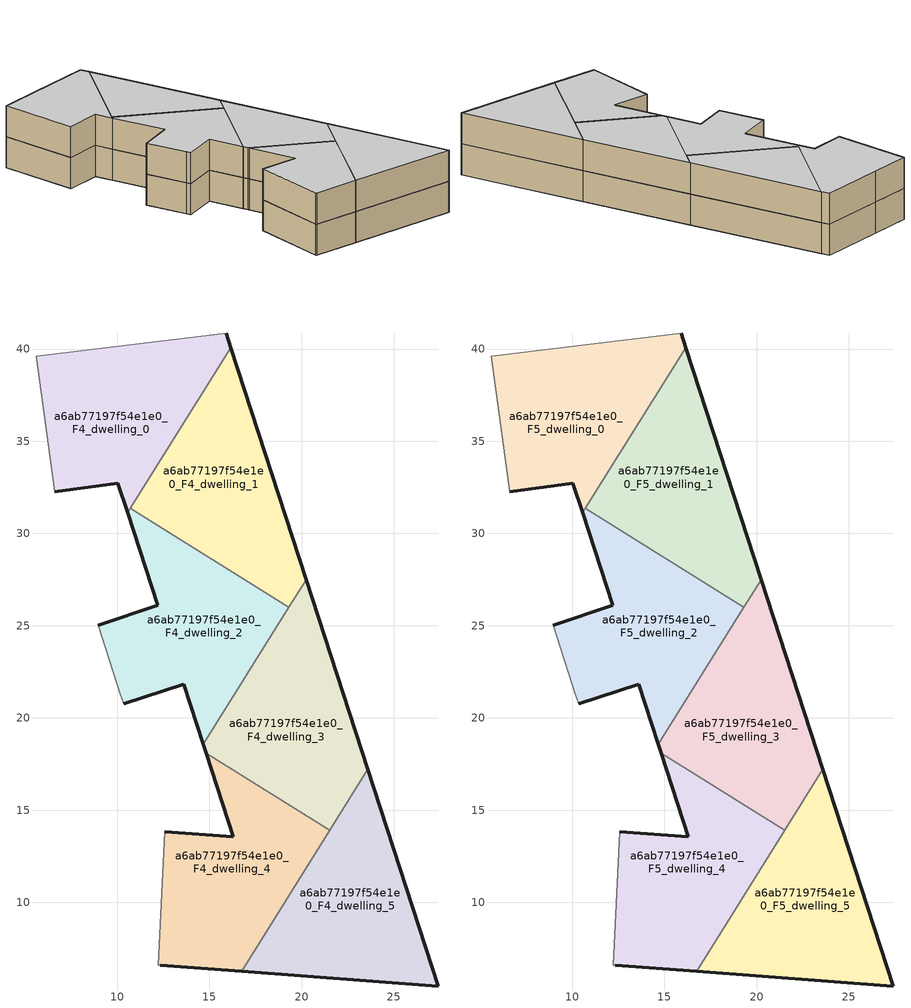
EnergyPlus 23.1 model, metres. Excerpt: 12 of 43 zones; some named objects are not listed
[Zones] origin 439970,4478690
a6ab77197f54e1e0_F4_dwelling_0
 floor to a6ab77197f54e1e0_F3_dwelling_0 (EU_floor_Construction): 10.57,31.12 16.16,40.07 15.91,40.87 9.63,40.09 5.63,39.6 6.63,32.27 10.03,32.74 z12
 wall outside (EU_wall_Construction): 15.91,40.87 16.16,40.07 / 10.57,31.12 10.03,32.74 6.63,32.27 z12:15
 wall adiabatic (EU_wall_Construction): 6.63,32.27 5.63,39.6 9.63,40.09 15.91,40.87 z12:15
 wall to a6ab77197f54e1e0_F4_dwelling_1 (EU_wall_Construction): 16.16,40.07 10.72,31.36 z12:15
 wall to a6ab77197f54e1e0_F4_dwelling_2 (EU_wall_Construction): 10.72,31.36 10.57,31.12 z12:15
a6ab77197f54e1e0_F4_dwelling_1
 floor to a6ab77197f54e1e0_F3_dwelling_1 (EU_floor_Construction): 19.31,25.99 20.25,27.49 16.16,40.07 10.72,31.36 z12
 wall outside (EU_wall_Construction): 16.16,40.07 20.25,27.49 z12:15
 wall to a6ab77197f54e1e0_F4_dwelling_2 (EU_wall_Construction): 19.31,25.99 10.72,31.36 z12:15
 wall to a6ab77197f54e1e0_F4_dwelling_3 (EU_wall_Construction): 20.25,27.49 19.31,25.99 z12:15
a6ab77197f54e1e0_F4_dwelling_2
 floor to a6ab77197f54e1e0_F3_dwelling_2 (EU_floor_Construction): 14.67,18.57 19.31,25.99 10.72,31.36 10.57,31.12 12.21,26.1 8.98,25.03 10.21,21.21 10.23,21.16 10.37,20.78 13.62,21.83 z12
 wall outside (EU_wall_Construction): 8.98,25.03 12.21,26.1 10.57,31.12 / 14.67,18.57 13.62,21.83 10.37,20.78 z12:15
 wall adiabatic (EU_wall_Construction): 10.37,20.78 10.23,21.16 10.21,21.21 8.98,25.03 z12:15
 wall to a6ab77197f54e1e0_F4_dwelling_3 (EU_wall_Construction): 19.31,25.99 14.67,18.57 z12:15
a6ab77197f54e1e0_F4_dwelling_3
 floor to a6ab77197f54e1e0_F3_dwelling_3 (EU_floor_Construction): 21.52,13.9 23.59,17.21 20.25,27.49 14.67,18.57 14.83,18.09 z12
 wall outside (EU_wall_Construction): 20.25,27.49 23.59,17.21 / 14.83,18.09 14.67,18.57 z12:15
 wall to a6ab77197f54e1e0_F4_dwelling_4 (EU_wall_Construction): 21.52,13.9 14.83,18.09 z12:15
 wall to a6ab77197f54e1e0_F4_dwelling_5 (EU_wall_Construction): 23.59,17.21 21.52,13.9 z12:15
a6ab77197f54e1e0_F4_dwelling_4
 floor to a6ab77197f54e1e0_F3_dwelling_4 (EU_floor_Construction): 16.74,6.26 21.52,13.9 14.83,18.09 16.29,13.55 12.59,13.82 12.23,6.6 12.33,6.59 z12
 wall outside (EU_wall_Construction): 12.59,13.82 16.29,13.55 14.83,18.09 / 16.74,6.26 12.33,6.59 z12:15
 wall adiabatic (EU_wall_Construction): 12.33,6.59 12.23,6.6 12.59,13.82 z12:15
 wall to a6ab77197f54e1e0_F4_dwelling_5 (EU_wall_Construction): 21.52,13.9 16.74,6.26 z12:15
a6ab77197f54e1e0_F4_dwelling_5
 floor to a6ab77197f54e1e0_F3_dwelling_5 (EU_floor_Construction): 27.4,5.46 23.59,17.21 16.74,6.26 z12
 wall outside (EU_wall_Construction): 23.59,17.21 27.4,5.46 16.74,6.26 z12:15
a6ab77197f54e1e0_F5_dwelling_0
 floor to a6ab77197f54e1e0_F4_dwelling_0 (EU_floor_Construction): 10.57,31.12 16.16,40.07 15.91,40.87 9.63,40.09 5.63,39.6 6.63,32.27 10.03,32.74 z15
 wall outside (EU_wall_Construction): 15.91,40.87 16.16,40.07 / 10.57,31.12 10.03,32.74 6.63,32.27 z15:18
 wall adiabatic (EU_wall_Construction): 6.63,32.27 5.63,39.6 9.63,40.09 15.91,40.87 z15:18
 wall to a6ab77197f54e1e0_F5_dwelling_1 (EU_wall_Construction): 16.16,40.07 10.72,31.36 z15:18
 wall to a6ab77197f54e1e0_F5_dwelling_2 (EU_wall_Construction): 10.72,31.36 10.57,31.12 z15:18
 ceiling to a6ab77197f54e1e0_F6_dwelling_0 (EU_floor_Construction): 15.91,40.87 16.16,40.07 10.57,31.12 10.03,32.74 6.63,32.27 5.63,39.6 9.63,40.09 z18
a6ab77197f54e1e0_F5_dwelling_1
 floor to a6ab77197f54e1e0_F4_dwelling_1 (EU_floor_Construction): 19.31,25.99 20.25,27.49 16.16,40.07 10.72,31.36 z15
 wall outside (EU_wall_Construction): 16.16,40.07 20.25,27.49 z15:18
 wall to a6ab77197f54e1e0_F5_dwelling_2 (EU_wall_Construction): 19.31,25.99 10.72,31.36 z15:18
 wall to a6ab77197f54e1e0_F5_dwelling_3 (EU_wall_Construction): 20.25,27.49 19.31,25.99 z15:18
 ceiling to a6ab77197f54e1e0_F6_dwelling_1 (EU_floor_Construction): 16.16,40.07 20.25,27.49 19.31,25.99 10.72,31.36 z18
a6ab77197f54e1e0_F5_dwelling_2
 floor to a6ab77197f54e1e0_F4_dwelling_2 (EU_floor_Construction): 14.67,18.57 19.31,25.99 10.72,31.36 10.57,31.12 12.21,26.1 8.98,25.03 10.21,21.21 10.23,21.16 10.37,20.78 13.62,21.83 z15
 wall outside (EU_wall_Construction): 8.98,25.03 12.21,26.1 10.57,31.12 / 14.67,18.57 13.62,21.83 10.37,20.78 z15:18
 wall adiabatic (EU_wall_Construction): 10.37,20.78 10.23,21.16 10.21,21.21 8.98,25.03 z15:18
 wall to a6ab77197f54e1e0_F5_dwelling_3 (EU_wall_Construction): 19.31,25.99 14.67,18.57 z15:18
 ceiling to a6ab77197f54e1e0_F6_dwelling_2 (EU_floor_Construction): 19.31,25.99 14.67,18.57 13.62,21.83 10.37,20.78 10.23,21.16 10.21,21.21 8.98,25.03 12.21,26.1 10.57,31.12 10.72,31.36 z18
a6ab77197f54e1e0_F5_dwelling_3
 floor to a6ab77197f54e1e0_F4_dwelling_3 (EU_floor_Construction): 21.52,13.9 23.59,17.21 20.25,27.49 14.67,18.57 14.83,18.09 z15
 wall outside (EU_wall_Construction): 20.25,27.49 23.59,17.21 / 14.83,18.09 14.67,18.57 z15:18
 wall to a6ab77197f54e1e0_F5_dwelling_4 (EU_wall_Construction): 21.52,13.9 14.83,18.09 z15:18
 wall to a6ab77197f54e1e0_F5_dwelling_5 (EU_wall_Construction): 23.59,17.21 21.52,13.9 z15:18
 ceiling to a6ab77197f54e1e0_F6_dwelling_3 (EU_floor_Construction): 20.25,27.49 23.59,17.21 21.52,13.9 14.83,18.09 14.67,18.57 z18
a6ab77197f54e1e0_F5_dwelling_4
 floor to a6ab77197f54e1e0_F4_dwelling_4 (EU_floor_Construction): 16.74,6.26 21.52,13.9 14.83,18.09 16.29,13.55 12.59,13.82 12.23,6.6 12.33,6.59 z15
 wall outside (EU_wall_Construction): 12.59,13.82 16.29,13.55 14.83,18.09 / 16.74,6.26 12.33,6.59 z15:18
 wall adiabatic (EU_wall_Construction): 12.33,6.59 12.23,6.6 12.59,13.82 z15:18
 wall to a6ab77197f54e1e0_F5_dwelling_5 (EU_wall_Construction): 21.52,13.9 16.74,6.26 z15:18
 ceiling to a6ab77197f54e1e0_F6_dwelling_4 (EU_floor_Construction): 21.52,13.9 16.74,6.26 12.33,6.59 12.23,6.6 12.59,13.82 16.29,13.55 14.83,18.09 z18
a6ab77197f54e1e0_F5_dwelling_5
 floor to a6ab77197f54e1e0_F4_dwelling_5 (EU_floor_Construction): 27.4,5.46 23.59,17.21 16.74,6.26 z15
 wall outside (EU_wall_Construction): 23.59,17.21 27.4,5.46 16.74,6.26 z15:18
 ceiling to a6ab77197f54e1e0_F6_dwelling_5 (EU_floor_Construction): 23.59,17.21 27.4,5.46 16.74,6.26 z18
[Building]
EU S2 Campaign: North Axis=0; Terrain=City; Solar Distribution=FullExterior
[Site:Location]
Madrid: Latitude=40.5; Longitude=-3.5; Time Zone=1; Elevation=609
[SizingPeriod:WeatherFileDays]
AnnualSizingPeriod: Begin Month=1; Begin Day of Month=1; End Month=12; End Day of Month=31; Day of Week for Start Day=Monday; Use Weather File Daylight Saving Period=No; Use Weather File Rain and Snow Indicators=No
[MATERIAL]
EU_InternalMass_Material: Roughness=MediumRough; Thickness=0.1; Conductivity=1; Density=1800; Specific Heat=900; Thermal Absorptance=0.9; Solar Absorptance=0.7; Visible Absorptance=0.7
[MATERIAL:NOMASS] Roughness=MediumRough; Thermal Absorptance=0.9; Solar Absorptance=0.7; Visible Absorptance=0.7
Name | Thermal Resistance
EU_wall_NoMass | 0.459673
EU_floor_NoMass | 0.788942
[CONSTRUCTION]
EU_wall_Construction: EU_wall_NoMass
EU_floor_Construction: EU_floor_NoMass
EU_InternalMass_Construction: EU_InternalMass_Material
[ZONE] Type=1; Multiplier=1; Ceiling Height=autocalculate; Floor Area=autocalculate; Part of Total Floor Area=Yes
Name | Volume
a6ab77197f54e1e0_F4_dwelling_0; a6ab77197f54e1e0_F5_dwelling_0 | 183.124
a6ab77197f54e1e0_F4_dwelling_1; a6ab77197f54e1e0_F5_dwelling_1 | 183.125
a6ab77197f54e1e0_F4_dwelling_2; a6ab77197f54e1e0_F5_dwelling_2 | 183.116
a6ab77197f54e1e0_F4_dwelling_3; a6ab77197f54e1e0_F5_dwelling_3 | 183.139
a6ab77197f54e1e0_F4_dwelling_4; a6ab77197f54e1e0_F5_dwelling_4 | 183.128
a6ab77197f54e1e0_F4_dwelling_5; a6ab77197f54e1e0_F5_dwelling_5 | 183.138
[INTERNALMASS] Construction=EU_InternalMass_Construction
Name | Zone or ZoneList | Surface Area
a6ab77197f54e1e0_F4_dwelling_0_EU_InternalMass | a6ab77197f54e1e0_F4_dwelling_0 | 61.0415
a6ab77197f54e1e0_F4_dwelling_1_EU_InternalMass | a6ab77197f54e1e0_F4_dwelling_1 | 61.0413
a6ab77197f54e1e0_F4_dwelling_2_EU_InternalMass | a6ab77197f54e1e0_F4_dwelling_2 | 61.039
a6ab77197f54e1e0_F4_dwelling_3_EU_InternalMass | a6ab77197f54e1e0_F4_dwelling_3 | 61.0459
a6ab77197f54e1e0_F4_dwelling_4_EU_InternalMass | a6ab77197f54e1e0_F4_dwelling_4 | 61.0426
a6ab77197f54e1e0_F4_dwelling_5_EU_InternalMass | a6ab77197f54e1e0_F4_dwelling_5 | 61.0461
a6ab77197f54e1e0_F5_dwelling_0_EU_InternalMass | a6ab77197f54e1e0_F5_dwelling_0 | 61.0415
a6ab77197f54e1e0_F5_dwelling_1_EU_InternalMass | a6ab77197f54e1e0_F5_dwelling_1 | 61.0413
a6ab77197f54e1e0_F5_dwelling_2_EU_InternalMass | a6ab77197f54e1e0_F5_dwelling_2 | 61.039
a6ab77197f54e1e0_F5_dwelling_3_EU_InternalMass | a6ab77197f54e1e0_F5_dwelling_3 | 61.0459
a6ab77197f54e1e0_F5_dwelling_4_EU_InternalMass | a6ab77197f54e1e0_F5_dwelling_4 | 61.0426
a6ab77197f54e1e0_F5_dwelling_5_EU_InternalMass | a6ab77197f54e1e0_F5_dwelling_5 | 61.0461
[OTHEREQUIPMENT] Fuel Type=Electricity; Design Level Calculation Method=Watts/Area; Power per Zone Floor Area=1; Fraction Latent=0; Fraction Radiant=0; Fraction Lost=0; Carbon Dioxide Generation Rate=0; EndUse Subcategory=EU_Step8_InternalGains
Name | Zone or ZoneList or Space or SpaceList | Schedule
EU_Step8_InternalGain_a6ab77197f54e1e0_F4_dwelling_0_f000 | a6ab77197f54e1e0_F4_dwelling_0 | EU_Step8_GainSchedule_a6ab77197f54e1e0_F4_dwelling_0_f000
EU_Step8_InternalGain_a6ab77197f54e1e0_F4_dwelling_1_f000 | a6ab77197f54e1e0_F4_dwelling_1 | EU_Step8_GainSchedule_a6ab77197f54e1e0_F4_dwelling_1_f000
EU_Step8_InternalGain_a6ab77197f54e1e0_F4_dwelling_2_f000 | a6ab77197f54e1e0_F4_dwelling_2 | EU_Step8_GainSchedule_a6ab77197f54e1e0_F4_dwelling_2_f000
EU_Step8_InternalGain_a6ab77197f54e1e0_F4_dwelling_3_f000 | a6ab77197f54e1e0_F4_dwelling_3 | EU_Step8_GainSchedule_a6ab77197f54e1e0_F4_dwelling_3_f000
EU_Step8_InternalGain_a6ab77197f54e1e0_F4_dwelling_4_f000 | a6ab77197f54e1e0_F4_dwelling_4 | EU_Step8_GainSchedule_a6ab77197f54e1e0_F4_dwelling_4_f000
EU_Step8_InternalGain_a6ab77197f54e1e0_F4_dwelling_5_f000 | a6ab77197f54e1e0_F4_dwelling_5 | EU_Step8_GainSchedule_a6ab77197f54e1e0_F4_dwelling_5_f000
EU_Step8_InternalGain_a6ab77197f54e1e0_F5_dwelling_0_f000 | a6ab77197f54e1e0_F5_dwelling_0 | EU_Step8_GainSchedule_a6ab77197f54e1e0_F5_dwelling_0_f000
EU_Step8_InternalGain_a6ab77197f54e1e0_F5_dwelling_1_f000 | a6ab77197f54e1e0_F5_dwelling_1 | EU_Step8_GainSchedule_a6ab77197f54e1e0_F5_dwelling_1_f000
EU_Step8_InternalGain_a6ab77197f54e1e0_F5_dwelling_2_f000 | a6ab77197f54e1e0_F5_dwelling_2 | EU_Step8_GainSchedule_a6ab77197f54e1e0_F5_dwelling_2_f000
EU_Step8_InternalGain_a6ab77197f54e1e0_F5_dwelling_3_f000 | a6ab77197f54e1e0_F5_dwelling_3 | EU_Step8_GainSchedule_a6ab77197f54e1e0_F5_dwelling_3_f000
EU_Step8_InternalGain_a6ab77197f54e1e0_F5_dwelling_4_f000 | a6ab77197f54e1e0_F5_dwelling_4 | EU_Step8_GainSchedule_a6ab77197f54e1e0_F5_dwelling_4_f000
EU_Step8_InternalGain_a6ab77197f54e1e0_F5_dwelling_5_f000 | a6ab77197f54e1e0_F5_dwelling_5 | EU_Step8_GainSchedule_a6ab77197f54e1e0_F5_dwelling_5_f000
[ZONEVENTILATION:DESIGNFLOWRATE] Schedule=EU_AlwaysOn; Design Flow Rate Calculation Method=AirChanges/Hour; Air Changes per Hour=0.719161; Ventilation Type=Natural; Fan Pressure Rise=0; Fan Total Efficiency=1; Constant Term Coefficient=1; Temperature Term Coefficient=0; Velocity Term Coefficient=0; Velocity Squared Term Coefficient=0; Minimum Indoor Temperature=-100; Maximum Indoor Temperature=100; Delta Temperature=-100; Minimum Outdoor Temperature=-100; Maximum Outdoor Temperature=100; Maximum Wind Speed=40
Name | Zone or ZoneList or Space or SpaceList
EU_ConstantAir_a6ab77197f54e1e0_F4_dwelling_0 | a6ab77197f54e1e0_F4_dwelling_0
EU_ConstantAir_a6ab77197f54e1e0_F4_dwelling_1 | a6ab77197f54e1e0_F4_dwelling_1
EU_ConstantAir_a6ab77197f54e1e0_F4_dwelling_2 | a6ab77197f54e1e0_F4_dwelling_2
EU_ConstantAir_a6ab77197f54e1e0_F4_dwelling_3 | a6ab77197f54e1e0_F4_dwelling_3
EU_ConstantAir_a6ab77197f54e1e0_F4_dwelling_4 | a6ab77197f54e1e0_F4_dwelling_4
EU_ConstantAir_a6ab77197f54e1e0_F4_dwelling_5 | a6ab77197f54e1e0_F4_dwelling_5
EU_ConstantAir_a6ab77197f54e1e0_F5_dwelling_0 | a6ab77197f54e1e0_F5_dwelling_0
EU_ConstantAir_a6ab77197f54e1e0_F5_dwelling_1 | a6ab77197f54e1e0_F5_dwelling_1
EU_ConstantAir_a6ab77197f54e1e0_F5_dwelling_2 | a6ab77197f54e1e0_F5_dwelling_2
EU_ConstantAir_a6ab77197f54e1e0_F5_dwelling_3 | a6ab77197f54e1e0_F5_dwelling_3
EU_ConstantAir_a6ab77197f54e1e0_F5_dwelling_4 | a6ab77197f54e1e0_F5_dwelling_4
EU_ConstantAir_a6ab77197f54e1e0_F5_dwelling_5 | a6ab77197f54e1e0_F5_dwelling_5
[HVACTEMPLATE:ZONE:IDEALLOADSAIRSYSTEM] System Availability Schedule=EU_AlwaysOn; Maximum Heating Supply Air Temperature=50; Minimum Cooling Supply Air Temperature=13; Maximum Heating Supply Air Humidity Ratio=0.0156; Minimum Cooling Supply Air Humidity Ratio=0.0077; Heating Limit=NoLimit; Cooling Limit=NoLimit; Heating Availability Schedule=EU_AlwaysOn; Cooling Availability Schedule=EU_CoolingOff; Dehumidification Control Type=ConstantSensibleHeatRatio; Cooling Sensible Heat Ratio=0.7; Dehumidification Setpoint=60; Humidification Control Type=None; Humidification Setpoint=30; Outdoor Air Method=None; Outdoor Air Flow Rate per Person=0.00944; Outdoor Air Flow Rate per Zone Floor Area=0; Outdoor Air Flow Rate per Zone=0; Demand Controlled Ventilation Type=None; Outdoor Air Economizer Type=NoEconomizer; Heat Recovery Type=None; Sensible Heat Recovery Effectiveness=0.7; Latent Heat Recovery Effectiveness=0.65
Name | Template Thermostat
a6ab77197f54e1e0_F4_dwelling_0 | EU_HeatOnly_a6ab77197f54e1e0_F4_dwelling_0
a6ab77197f54e1e0_F4_dwelling_1 | EU_HeatOnly_a6ab77197f54e1e0_F4_dwelling_1
a6ab77197f54e1e0_F4_dwelling_2 | EU_HeatOnly_a6ab77197f54e1e0_F4_dwelling_2
a6ab77197f54e1e0_F4_dwelling_3 | EU_HeatOnly_a6ab77197f54e1e0_F4_dwelling_3
a6ab77197f54e1e0_F4_dwelling_4 | EU_HeatOnly_a6ab77197f54e1e0_F4_dwelling_4
a6ab77197f54e1e0_F4_dwelling_5 | EU_HeatOnly_a6ab77197f54e1e0_F4_dwelling_5
a6ab77197f54e1e0_F5_dwelling_0 | EU_HeatOnly_a6ab77197f54e1e0_F5_dwelling_0
a6ab77197f54e1e0_F5_dwelling_1 | EU_HeatOnly_a6ab77197f54e1e0_F5_dwelling_1
a6ab77197f54e1e0_F5_dwelling_2 | EU_HeatOnly_a6ab77197f54e1e0_F5_dwelling_2
a6ab77197f54e1e0_F5_dwelling_3 | EU_HeatOnly_a6ab77197f54e1e0_F5_dwelling_3
a6ab77197f54e1e0_F5_dwelling_4 | EU_HeatOnly_a6ab77197f54e1e0_F5_dwelling_4
a6ab77197f54e1e0_F5_dwelling_5 | EU_HeatOnly_a6ab77197f54e1e0_F5_dwelling_5
[SIZING:ZONE] Zone Cooling Design Supply Air Temperature Input Method=SupplyAirTemperature; Zone Cooling Design Supply Air Temperature=13; Zone Heating Design Supply Air Temperature Input Method=SupplyAirTemperature; Zone Heating Design Supply Air Temperature=50; Zone Cooling Design Supply Air Humidity Ratio=0.008; Zone Heating Design Supply Air Humidity Ratio=0.008; Cooling Design Air Flow Method=DesignDay; Cooling Design Air Flow Rate=0; Cooling Minimum Air Flow per Zone Floor Area=0.000762; Cooling Minimum Air Flow=0; Cooling Minimum Air Flow Fraction=0.2; Heating Design Air Flow Method=DesignDay; Heating Design Air Flow Rate=0; Heating Maximum Air Flow per Zone Floor Area=0.002032; Heating Maximum Air Flow=0.141576; Heating Maximum Air Flow Fraction=0.3; Account for Dedicated Outdoor Air System=No; Dedicated Outdoor Air System Control Strategy=NeutralSupplyAir; Dedicated Outdoor Air Low Setpoint Temperature for Design=autosize; Dedicated Outdoor Air High Setpoint Temperature for Design=autosize; Zone Load Sizing Method=Sensible Load Only No Latent Load; Zone Latent Cooling Design Supply Air Humidity Ratio Input Method=HumidityRatioDifference; Zone Cooling Design Supply Air Humidity Ratio Difference=0.005; Zone Latent Heating Design Supply Air Humidity Ratio Input Method=HumidityRatioDifference; Zone Humidification Design Supply Air Humidity Ratio Difference=0.005
a6ab77197f54e1e0_F4_dwelling_0; a6ab77197f54e1e0_F4_dwelling_1; a6ab77197f54e1e0_F4_dwelling_2; a6ab77197f54e1e0_F4_dwelling_3; a6ab77197f54e1e0_F4_dwelling_4; a6ab77197f54e1e0_F4_dwelling_5; a6ab77197f54e1e0_F5_dwelling_0; a6ab77197f54e1e0_F5_dwelling_1; a6ab77197f54e1e0_F5_dwelling_2; a6ab77197f54e1e0_F5_dwelling_3; a6ab77197f54e1e0_F5_dwelling_4; a6ab77197f54e1e0_F5_dwelling_5
[SCHEDULE:CONSTANT]
Name | Hourly Value
EU_AlwaysOn | 1
EU_CoolingOff | 0
[SCHEDULE:FILE] Column Number=1; Rows to Skip at Top=0; Number of Hours of Data=8760; Column Separator=Comma; Interpolate to Timestep=No; Minutes per Item=60; Adjust Schedule for Daylight Savings=Yes
Name | File
EU_Step8_GainSchedule_a6ab77197f54e1e0_F4_dwelling_0_f000 | ../../schedules/a6ab77197f54e1e0/a6ab77197f54e1e0_F4_dwelling_0_f000_gain.csv
EU_Step8_GainSchedule_a6ab77197f54e1e0_F4_dwelling_1_f000 | ../../schedules/a6ab77197f54e1e0/a6ab77197f54e1e0_F4_dwelling_1_f000_gain.csv
EU_Step8_GainSchedule_a6ab77197f54e1e0_F4_dwelling_2_f000 | ../../schedules/a6ab77197f54e1e0/a6ab77197f54e1e0_F4_dwelling_2_f000_gain.csv
EU_Step8_GainSchedule_a6ab77197f54e1e0_F4_dwelling_3_f000 | ../../schedules/a6ab77197f54e1e0/a6ab77197f54e1e0_F4_dwelling_3_f000_gain.csv
EU_Step8_GainSchedule_a6ab77197f54e1e0_F4_dwelling_4_f000 | ../../schedules/a6ab77197f54e1e0/a6ab77197f54e1e0_F4_dwelling_4_f000_gain.csv
EU_Step8_GainSchedule_a6ab77197f54e1e0_F4_dwelling_5_f000 | ../../schedules/a6ab77197f54e1e0/a6ab77197f54e1e0_F4_dwelling_5_f000_gain.csv
EU_Step8_GainSchedule_a6ab77197f54e1e0_F5_dwelling_0_f000 | ../../schedules/a6ab77197f54e1e0/a6ab77197f54e1e0_F5_dwelling_0_f000_gain.csv
EU_Step8_GainSchedule_a6ab77197f54e1e0_F5_dwelling_1_f000 | ../../schedules/a6ab77197f54e1e0/a6ab77197f54e1e0_F5_dwelling_1_f000_gain.csv
EU_Step8_GainSchedule_a6ab77197f54e1e0_F5_dwelling_2_f000 | ../../schedules/a6ab77197f54e1e0/a6ab77197f54e1e0_F5_dwelling_2_f000_gain.csv
EU_Step8_GainSchedule_a6ab77197f54e1e0_F5_dwelling_3_f000 | ../../schedules/a6ab77197f54e1e0/a6ab77197f54e1e0_F5_dwelling_3_f000_gain.csv
EU_Step8_GainSchedule_a6ab77197f54e1e0_F5_dwelling_4_f000 | ../../schedules/a6ab77197f54e1e0/a6ab77197f54e1e0_F5_dwelling_4_f000_gain.csv
EU_Step8_GainSchedule_a6ab77197f54e1e0_F5_dwelling_5_f000 | ../../schedules/a6ab77197f54e1e0/a6ab77197f54e1e0_F5_dwelling_5_f000_gain.csv
